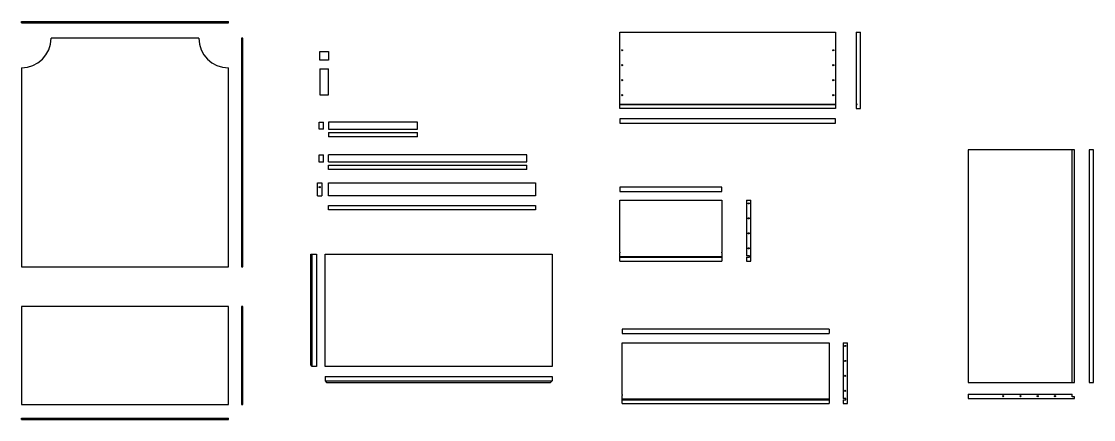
# Model space of a CAD drawing. Header units: millimetres. Extents: x 1117 to 1987, y 1384 to 2435.
# Drawn here: x 1273.6 to 1646.6, y 1383.9 to 1522.4 of the extents above; entities that cross this region are included whole.
import ezdxf

# ---------------------------------------------------------------- set-up
doc = ezdxf.new("R2010")
doc.units = ezdxf.units.MM
doc.layers.add('arredi', color=8, linetype='Continuous', lineweight=30)

msp = doc.modelspace()

# ---------------------------------------------------------------- linework, layer by layer
at = {"layer": 'arredi'}
for p, q in [((1273.58, 1521.86), (1273.58, 1522.36)), ((1273.58, 1522.36), (1345.58, 1522.36)), ((1283.87, 1521.86), (1283.87, 1522.36)), ((1335.29, 1521.86), (1335.29, 1522.36)), ((1345.58, 1521.86), (1345.58, 1522.36)), ((1273.58, 1521.86), (1345.58, 1521.86)), ((1481.83, 1492.15), (1481.83, 1518.65)), ((1481.83, 1518.65), (1556.83, 1518.65)), ((1556.83, 1518.65), (1556.83, 1517.55)), ((1564.05, 1518.65), (1564.05, 1493.65)), ((1564.05, 1518.65), (1565.55, 1518.65)), ((1565.55, 1492.15), (1565.55, 1518.65)), ((1335.29, 1516.52), (1283.87, 1516.52)), ((1350.62, 1516.52), (1350.12, 1516.52)), ((1350.12, 1516.52), (1350.12, 1437.02)), ((1350.62, 1437.02), (1350.62, 1516.52)), ((1556.83, 1517.55), (1556.83, 1492.15)), ((1377.44, 1508.93), (1377.44, 1511.93)), ((1377.44, 1511.93), (1380.44, 1511.93)), ((1380.44, 1511.93), (1380.44, 1508.93)), ((1380.44, 1508.93), (1377.44, 1508.93)), ((1273.58, 1506.23), (1273.58, 1437.02)), ((1345.58, 1437.02), (1345.58, 1506.23)), ((1350.12, 1506.23), (1350.62, 1506.23)), ((1377.44, 1505.86), (1380.44, 1505.86)), ((1377.44, 1505.86), (1377.44, 1496.86)), ((1380.44, 1496.86), (1380.44, 1505.86)), ((1377.44, 1496.86), (1380.44, 1496.86)), ((1481.83, 1493.65), (1556.83, 1493.65)), ((1481.83, 1493.45), (1556.83, 1493.45)), ((1564.35, 1493.65), (1564.05, 1493.65)), ((1564.05, 1493.45), (1564.35, 1493.45)), ((1564.05, 1493.45), (1564.05, 1492.15)), ((1564.35, 1493.45), (1564.35, 1493.65)), ((1556.83, 1492.15), (1481.83, 1492.15)), ((1556.83, 1488.48), (1481.83, 1488.48)), ((1481.83, 1488.48), (1481.83, 1486.98)), ((1556.83, 1486.98), (1556.83, 1488.48)), ((1564.05, 1492.15), (1565.55, 1492.15)), ((1377.18, 1484.86), (1377.18, 1487.36)), ((1377.18, 1487.36), (1378.68, 1487.36)), ((1378.68, 1484.86), (1377.18, 1484.86)), ((1378.68, 1484.86), (1378.68, 1487.36)), ((1411.44, 1487.36), (1380.44, 1487.36)), ((1380.44, 1487.36), (1380.44, 1484.86)), ((1380.44, 1484.86), (1411.44, 1484.86)), ((1411.44, 1484.86), (1411.44, 1487.36)), ((1481.83, 1486.98), (1556.83, 1486.98)), ((1380.44, 1483.71), (1411.44, 1483.71)), ((1380.44, 1483.71), (1380.44, 1482.21)), ((1411.44, 1482.21), (1380.44, 1482.21)), ((1411.44, 1482.21), (1411.44, 1483.71)), ((1602.99, 1477.78), (1602.99, 1396.78)), ((1639.99, 1477.78), (1602.99, 1477.78)), ((1639.19, 1396.78), (1639.19, 1477.78)), ((1639.99, 1396.78), (1639.99, 1477.78)), ((1645.13, 1477.78), (1645.13, 1396.78)), ((1646.63, 1477.78), (1645.13, 1477.78)), ((1646.63, 1396.78), (1646.63, 1477.78)), ((1377.18, 1473.49), (1377.18, 1475.99)), ((1377.18, 1475.99), (1378.68, 1475.99)), ((1378.68, 1473.49), (1378.68, 1475.99)), ((1449.44, 1476), (1380.44, 1476)), ((1380.44, 1473.5), (1380.44, 1476)), ((1449.44, 1473.5), (1449.44, 1476)), ((1378.68, 1473.49), (1377.18, 1473.49)), ((1380.44, 1473.5), (1449.44, 1473.5)), ((1380.44, 1472.35), (1449.44, 1472.35)), ((1380.44, 1470.85), (1380.44, 1472.35)), ((1449.44, 1470.85), (1380.44, 1470.85)), ((1449.44, 1470.85), (1449.44, 1472.35)), ((1376.62, 1461.72), (1376.62, 1466.22)), ((1376.62, 1466.22), (1378.12, 1466.22)), ((1378.12, 1466.22), (1378.12, 1461.72)), ((1380.44, 1466.22), (1452.44, 1466.22)), ((1380.44, 1461.72), (1380.44, 1466.22)), ((1452.44, 1466.22), (1452.44, 1461.72)), ((1517.33, 1464.77), (1481.83, 1464.77)), ((1481.83, 1464.77), (1481.83, 1463.27)), ((1481.83, 1463.27), (1517.33, 1463.27)), ((1517.33, 1463.27), (1517.33, 1464.77)), ((1376.62, 1461.72), (1378.12, 1461.72)), ((1452.44, 1461.72), (1380.44, 1461.72)), ((1481.83, 1442.17), (1481.83, 1460.17)), ((1481.83, 1460.17), (1517.33, 1460.17)), ((1517.33, 1460.17), (1517.33, 1442.17)), ((1525.9, 1460.17), (1525.9, 1440.87)), ((1525.9, 1460.17), (1527.4, 1460.17)), ((1527.4, 1439.07), (1527.4, 1460.17)), ((1380.44, 1458.38), (1452.44, 1458.38)), ((1380.44, 1456.88), (1380.44, 1458.38)), ((1452.44, 1456.88), (1380.44, 1456.88)), ((1452.44, 1458.38), (1452.44, 1456.88)), ((1374.27, 1402.93), (1374.27, 1441.43)), ((1374.27, 1441.43), (1376.27, 1441.43)), ((1374.77, 1402.43), (1374.77, 1441.43)), ((1376.27, 1441.43), (1376.27, 1402.43)), ((1379.22, 1402.43), (1379.22, 1441.43)), ((1379.22, 1441.43), (1458.22, 1441.43)), ((1458.22, 1441.43), (1458.22, 1402.43)), ((1481.83, 1442.17), (1481.83, 1441.87)), ((1481.83, 1439.07), (1481.83, 1441.87)), ((1481.83, 1440.67), (1517.33, 1440.67)), ((1481.83, 1440.37), (1517.33, 1440.37)), ((1517.33, 1441.87), (1517.33, 1442.17)), ((1517.33, 1441.87), (1517.33, 1439.07)), ((1526.9, 1440.87), (1525.9, 1440.87)), ((1525.9, 1440.37), (1526.9, 1440.37)), ((1525.9, 1440.37), (1525.9, 1439.07)), ((1526.9, 1440.37), (1526.9, 1440.87)), ((1273.58, 1437.02), (1345.58, 1437.02)), ((1350.12, 1437.02), (1350.62, 1437.02)), ((1481.83, 1439.07), (1517.33, 1439.07)), ((1525.9, 1439.07), (1527.4, 1439.07)), ((1345.58, 1423.22), (1273.58, 1423.22)), ((1273.58, 1423.22), (1273.58, 1389.22)), ((1345.58, 1389.22), (1345.58, 1423.22)), ((1350.62, 1423.22), (1350.12, 1423.22)), ((1350.12, 1423.22), (1350.12, 1389.22)), ((1350.62, 1389.22), (1350.62, 1423.22)), ((1554.58, 1415.34), (1482.58, 1415.34)), ((1482.58, 1415.34), (1482.58, 1413.84)), ((1554.58, 1415.34), (1554.58, 1413.84)), ((1482.58, 1413.84), (1554.58, 1413.84)), ((1482.58, 1392.6), (1482.58, 1410.6)), ((1482.58, 1410.6), (1554.58, 1410.6)), ((1554.58, 1410.6), (1554.58, 1389.5)), ((1559.49, 1410.6), (1559.49, 1391.3)), ((1559.49, 1410.6), (1560.99, 1410.6)), ((1560.99, 1389.5), (1560.99, 1410.6)), ((1374.77, 1402.43), (1374.27, 1402.93)), ((1376.27, 1402.43), (1374.77, 1402.43)), ((1458.22, 1402.43), (1379.22, 1402.43)), ((1379.22, 1398.88), (1379.22, 1397.38)), ((1379.22, 1398.88), (1458.22, 1398.88)), ((1379.22, 1397.38), (1379.72, 1396.88)), ((1379.22, 1397.38), (1458.22, 1397.38)), ((1379.72, 1396.88), (1457.72, 1396.88)), ((1458.22, 1397.38), (1457.72, 1396.88)), ((1458.22, 1398.88), (1458.22, 1397.38)), ((1602.99, 1396.78), (1639.99, 1396.78)), ((1645.13, 1396.78), (1646.63, 1396.78)), ((1482.58, 1392.6), (1482.58, 1392.3)), ((1482.58, 1389.5), (1482.58, 1392.3)), ((1602.99, 1392.8), (1639.19, 1392.8)), ((1602.99, 1392.8), (1602.99, 1391.3)), ((1639.19, 1391.8), (1639.19, 1392.8)), ((1639.99, 1391.8), (1639.19, 1391.8)), ((1639.99, 1391.3), (1639.99, 1391.8)), ((1273.58, 1389.22), (1345.58, 1389.22)), ((1350.12, 1389.22), (1350.62, 1389.22)), ((1482.58, 1391.1), (1554.58, 1391.1)), ((1482.58, 1390.8), (1554.58, 1390.8)), ((1482.58, 1389.5), (1554.58, 1389.5)), ((1560.49, 1391.3), (1559.49, 1391.3)), ((1559.49, 1390.8), (1560.49, 1390.8)), ((1559.49, 1390.8), (1559.49, 1389.5)), ((1559.49, 1389.5), (1560.99, 1389.5)), ((1560.49, 1390.8), (1560.49, 1391.3)), ((1602.99, 1391.3), (1639.99, 1391.3)), ((1273.58, 1383.94), (1273.58, 1384.44)), ((1273.58, 1384.44), (1345.58, 1384.44)), ((1345.58, 1383.94), (1345.58, 1384.44)), ((1273.58, 1383.94), (1345.58, 1383.94))]:
    msp.add_line(p, q, dxfattribs=at)
for centre in [(1482.58, 1512.35), (1556.08, 1512.35), (1482.58, 1507.15), (1556.08, 1507.15), (1482.58, 1501.95), (1556.08, 1501.95), (1482.58, 1496.75), (1556.08, 1496.75), (1377.37, 1464.72), (1526.64, 1459.09), (1526.64, 1453.89), (1526.64, 1448.69), (1526.64, 1443.49), (1560.23, 1409.52), (1560.23, 1404.32), (1560.23, 1399.12), (1560.23, 1393.92), (1615.19, 1392.05), (1621.19, 1392.05), (1627.19, 1392.05), (1633.19, 1392.05)]:
    msp.add_circle(centre, 0.2, dxfattribs=at)
for centre, start, end in [((1273.58, 1516.52), 270, 0), ((1345.58, 1516.52), 180, 270)]:
    msp.add_arc(centre, 10.29, start, end, dxfattribs=at)

doc.saveas('drawing.dxf')
